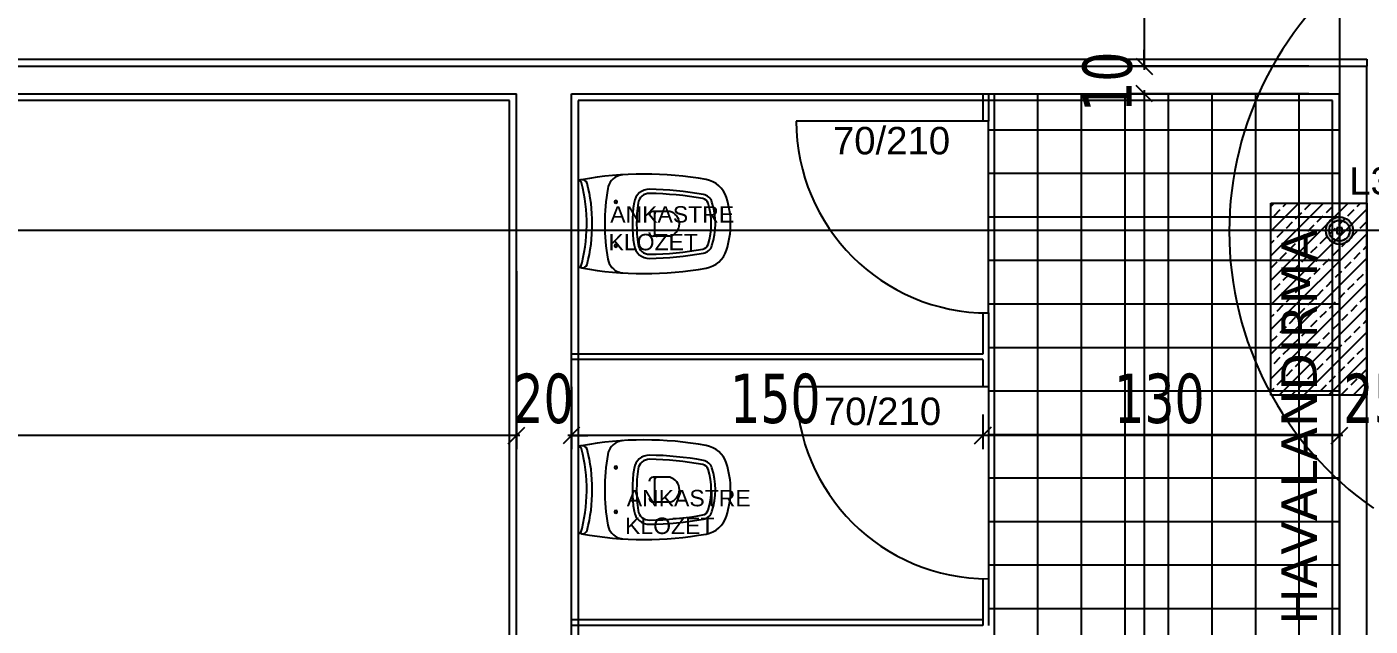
# Model space of a CAD drawing. Header units: millimetres. Extents: x 43168.9 to 43194.6, y -25545.1 to -25543.4.
# Drawn here: x 43172.8132 to 43172.9111, y -25543.9388 to -25543.895 of the extents above; entities that cross this region are included whole.
import ezdxf
from ezdxf.enums import TextEntityAlignment as Align

# ---------------------------------------------------------------- set-up
doc = ezdxf.new("R2010")
doc.units = ezdxf.units.MM
doc.header["$LTSCALE"] = 200
doc.linetypes.add('DASHDOT2', pattern=[0.5, 0.25, -0.125, 0, -0.125])
for name, color, linetype in [('ahsap-mal_sgh', 44, 'Continuous'), ('aks_sgh', 5, 'DASHDOT2'), ('duv_sgh', 4, 'Continuous'), ('kolon-b.a_sgh', 6, 'Continuous'), ('olcuic_sgh', 183, 'Continuous'), ('poz_sgh', 12, 'Continuous'), ('siva_sgh', 145, 'Continuous'), ('tarama-betonarme_sgh', 223, 'Continuous'), ('tarama-zemin_sgh', 197, 'Continuous'), ('yazi-genel_sgh', 7, 'Continuous'), ('yazi-merdi_sgh', 9, 'Continuous')]:
    doc.layers.add(name, color=color, linetype=linetype)
doc.styles.add('1-200', font='arial.ttf', dxfattribs={"height": 60})
doc.styles.add('dim', font='VERDANA.TTF', dxfattribs={"width": 0.7})
doc.styles.add('text1', font='VERDANA.TTF')
doc.styles.add('text2', font='arial.ttf')

msp = doc.modelspace()

# ---------------------------------------------------------------- hatches: boundary and pattern name
h = msp.add_hatch(color=256)
edge = h.paths.add_edge_path()
edge.add_arc((43172.90887904171, -25543.90991015457), 0.001, 0, 360)
edge = h.paths.add_edge_path(flags=16)
edge.add_arc((43172.90887904171, -25543.90991015457), 0.00075, 0, 360)

# ---------------------------------------------------------------- linework, layer by layer
at = {"color": 0, "linetype": 'ByBlock', "lineweight": -2}
for p, q in [((43172.89405010949, -25543.89731939969), (43172.8952501095, -25543.89851939969)), ((43172.89405010949, -25543.89731939969), (43172.8952501095, -25543.89851939969)), ((43172.8952501095, -25543.90051939969), (43172.89405010949, -25543.89931939969)), ((43172.8952501095, -25543.90051939969), (43172.89405010949, -25543.89931939969)), ((43172.9090790417, -25543.90971015457), (43172.90867904171, -25543.90971015457)), ((43172.90867904171, -25543.90971015457), (43172.90867904171, -25543.91011015457)), ((43172.90867904171, -25543.91011015457), (43172.9090790417, -25543.91011015457)), ((43172.90894975238, -25543.90983944389), (43172.90880833103, -25543.90998086525)), ((43172.90894975238, -25543.90998086525), (43172.90880833103, -25543.90983944389)), ((43172.9090790417, -25543.91011015457), (43172.9090790417, -25543.90971015457)), ((43172.8482790417, -25543.9254588377), (43172.8494790417, -25543.9242588377)), ((43172.8482790417, -25543.9254588377), (43172.8494790417, -25543.9242588377)), ((43172.8534790417, -25543.9242588377), (43172.8522790417, -25543.9254588377)), ((43172.8534790417, -25543.9242588377), (43172.8522790417, -25543.9254588377)), ((43172.8834790417, -25543.9242588377), (43172.8822790417, -25543.9254588377)), ((43172.8822790417, -25543.9254588377), (43172.8834790417, -25543.9242588377)), ((43172.9082790417, -25543.9254588377), (43172.90947904171, -25543.9242588377)), ((43172.9082790417, -25543.9254588377), (43172.90947904171, -25543.9242588377))]:
    msp.add_line(p, q, dxfattribs=at)
at = {"color": 0, "linetype": 'Continuous'}
for p, q in [((43172.85337904171, -25543.906253073), (43172.85337904171, -25543.91258572637)), ((43172.8600529617, -25543.908508533), (43172.8588433617, -25543.908508533)), ((43172.85894416171, -25543.908508533), (43172.85894416171, -25543.91032293301)), ((43172.8600529617, -25543.91032293301), (43172.8588433617, -25543.91032293301)), ((43172.85337904171, -25543.92565307301), (43172.85337904171, -25543.93198572637)), ((43172.8600529617, -25543.92790853301), (43172.8588433617, -25543.92790853301)), ((43172.85894416171, -25543.92790853301), (43172.85894416171, -25543.929722933)), ((43172.8600529617, -25543.929722933), (43172.8588433617, -25543.929722933))]:
    msp.add_line(p, q, dxfattribs=at)
at = {"color": 0, "linetype": 'Continuous', "lineweight": -2}
for radius in [0.001, 0.00075]:
    msp.add_circle((43172.90887904171, -25543.90991015457), radius, dxfattribs=at)
msp.add_arc((43172.92548301051, -25543.90997501138), 0.02463996808133651, 124.999999877993, 235.000000122007)
at = {"color": 0, "linetype": 'Continuous'}
for centre, radius, start, end in [((43172.85414141943, -25543.90929241322), 0.003133497843446896, 99.44328543326012, 104.0813472852869), ((43172.85337904171, -25543.90649499301), 0.00024192, 14.9799574775864, 90), ((43172.8424633617, -25543.909415733), 0.0115416, 343.9011990773199, 14.9799574775864), ((43172.85368948171, -25543.90653839301), 0.0003427200000000001, 14.88803386655971, 100.4550887592363), ((43172.8582083217, -25543.93102693301), 0.02524468, 79.73889383134453, 100.4550887592363), ((43172.8428665617, -25543.909415733), 0.0115416, 345.1119661334403, 14.88803386655971), ((43172.85672624171, -25543.907044993), 0.0012096, 107.8230572163464, 170.2937211705449), ((43172.85684476171, -25543.907413573), 0.00159678, 97.88293826158487, 107.8230572163464), ((43172.8623641017, -25543.908070573), 0.0019152, 17.65117063173756, 79.73889383134453), ((43172.8705865617, -25543.909415733), 0.0152712, 170.2937211705449, 189.7147820364132), ((43172.8585629617, -25543.90802273301), 0.00112896, 89.11678871460181, 171.57212782641), ((43172.8585629617, -25543.90802273301), 0.00082656, 89.11678871460181, 171.57212782641), ((43172.8582083217, -25543.93102693301), 0.02383348, 79.73889383134453, 89.11678871460181), ((43172.8582083217, -25543.93102693301), 0.02413588000000001, 79.73889383134453, 89.11678871460181), ((43172.8623641017, -25543.908070573), 0.000504, 17.65117063173756, 79.73889383134453), ((43172.8623641017, -25543.908070573), 0.0008064000000000001, 17.65117063173756, 79.73889383134453), ((43172.8581367017, -25543.909415733), 0.006351460000000001, 342.3488293682625, 17.65117063173756), ((43172.8561217617, -25543.907802933), 0.000105, 90, 270), ((43172.8561217617, -25543.907802933), 0.000105, 270, 90), ((43172.86796470171, -25543.909415733), 0.01063334, 171.57212782641, 188.42787217359), ((43172.86796470171, -25543.909415733), 0.01033094, 171.57212782641, 188.42787217359), ((43172.8588433617, -25543.908810933), 0.0003024, 90, 180), ((43172.85914576171, -25543.908710133), 0.0002016, 90, 180), ((43172.8598225617, -25543.909415733), 0.000936, 284.2500339163808, 75.74996608361924), ((43172.8581367017, -25543.909415733), 0.00494026, 342.3488293682625, 17.65117063173756), ((43172.8581367017, -25543.909415733), 0.005242660000000001, 342.3488293682625, 17.65117063173756), ((43172.8588433617, -25543.91002053301), 0.0003024, 180, 270), ((43172.85914576171, -25543.91012133301), 0.0002016, 180, 270), ((43172.8561217617, -25543.911025433), 0.000105, 90, 270), ((43172.8561217617, -25543.911025433), 0.000105, 270, 90), ((43172.8585629617, -25543.91080873301), 0.00112896, 188.42787217359, 270.8832112853982), ((43172.8585629617, -25543.91080873301), 0.00082656, 188.42787217359, 270.8832112853982), ((43172.8582083217, -25543.88780455301), 0.02383348, 270.8832112853982, 280.2611061686555), ((43172.8582083217, -25543.88780455301), 0.02413588000000001, 270.8832112853982, 280.2611061686555), ((43172.8623641017, -25543.910760913), 0.000504, 280.2611061686555, 342.3488293682625), ((43172.8623641017, -25543.910760913), 0.0008064000000000001, 280.2611061686555, 342.3488293682625), ((43172.8623641017, -25543.910760913), 0.0019152, 280.2611061686555, 342.3488293682625), ((43172.8534031617, -25543.91237963301), 0.0002074999999995732, 263.3247934481943, 343.1112818752727), ((43172.85368948171, -25543.912293073), 0.0003427200000000001, 259.5449112407637, 345.1119661334403), ((43172.85672660171, -25543.91178855301), 0.0012096, 189.7147820364132, 253.5794592281668), ((43172.85213285849, -25543.9202733134), 0.007787937268195099, 78.93676988363478, 80.7922601701281), ((43172.8582083217, -25543.88780455301), 0.02524468, 259.5449112407637, 280.2611061686555), ((43172.85682574171, -25543.91145211301), 0.00156034, 253.5794592281668, 262.6360429942167), ((43172.8582083217, -25543.95042693301), 0.02524468, 79.73889383134453, 100.4550887592363), ((43172.85672624171, -25543.92644499301), 0.0012096, 107.8230572163464, 170.2937211705449), ((43172.85684476171, -25543.92681357301), 0.00159678, 97.88293826158487, 107.8230572163464), ((43172.85414141943, -25543.92869241322), 0.003133497843446896, 99.44328543326012, 104.0813472852869), ((43172.85337904171, -25543.925894993), 0.00024192, 14.9799574775864, 90), ((43172.8424633617, -25543.928815733), 0.0115416, 343.9011990773199, 14.9799574775864), ((43172.85368948171, -25543.925938393), 0.0003427200000000001, 14.88803386655971, 100.4550887592363), ((43172.8428665617, -25543.928815733), 0.0115416, 345.1119661334403, 14.88803386655971), ((43172.8705865617, -25543.928815733), 0.0152712, 170.2937211705449, 189.7147820364132), ((43172.8623641017, -25543.92747057301), 0.0019152, 17.65117063173756, 79.73889383134453), ((43172.8561217617, -25543.92720293301), 0.000105, 90, 270), ((43172.8561217617, -25543.92720293301), 0.000105, 270, 90), ((43172.86796470171, -25543.928815733), 0.01063334, 171.57212782641, 188.42787217359), ((43172.8585629617, -25543.92742273301), 0.00112896, 89.11678871460181, 171.57212782641), ((43172.8585629617, -25543.92742273301), 0.00082656, 89.11678871460181, 171.57212782641), ((43172.8582083217, -25543.95042693301), 0.02383348, 79.73889383134453, 89.11678871460181), ((43172.8582083217, -25543.95042693301), 0.02413588000000001, 79.73889383134453, 89.11678871460181), ((43172.8623641017, -25543.92747057301), 0.000504, 17.65117063173756, 79.73889383134453), ((43172.8623641017, -25543.92747057301), 0.0008064000000000001, 17.65117063173756, 79.73889383134453), ((43172.8581367017, -25543.928815733), 0.005242660000000001, 342.3488293682625, 17.65117063173756), ((43172.8581367017, -25543.928815733), 0.006351460000000001, 342.3488293682625, 17.65117063173756), ((43172.86796470171, -25543.928815733), 0.01033094, 171.57212782641, 188.42787217359), ((43172.8588433617, -25543.92821093301), 0.0003024, 90, 180), ((43172.85914576171, -25543.92811013301), 0.0002016, 90, 180), ((43172.8598225617, -25543.928815733), 0.000936, 284.2500339163808, 75.74996608361924), ((43172.8581367017, -25543.928815733), 0.00494026, 342.3488293682625, 17.65117063173756), ((43172.8588433617, -25543.929420533), 0.0003024, 180, 270), ((43172.85914576171, -25543.929521333), 0.0002016, 180, 270), ((43172.8561217617, -25543.93042543301), 0.000105, 90, 270), ((43172.8561217617, -25543.93042543301), 0.000105, 270, 90), ((43172.8585629617, -25543.93020873301), 0.00112896, 188.42787217359, 270.8832112853982), ((43172.8585629617, -25543.93020873301), 0.00082656, 188.42787217359, 270.8832112853982), ((43172.8582083217, -25543.907204553), 0.02383348, 270.8832112853982, 280.2611061686555), ((43172.8582083217, -25543.907204553), 0.02413588000000001, 270.8832112853982, 280.2611061686555), ((43172.8623641017, -25543.93016091301), 0.000504, 280.2611061686555, 342.3488293682625), ((43172.8623641017, -25543.93016091301), 0.0008064000000000001, 280.2611061686555, 342.3488293682625), ((43172.8623641017, -25543.93016091301), 0.0019152, 280.2611061686555, 342.3488293682625), ((43172.8534031617, -25543.93177963301), 0.0002074999999995732, 263.3247934481943, 343.1112818752727), ((43172.85213285849, -25543.9396733134), 0.007787937268195099, 78.93676988363478, 80.7922601701281), ((43172.85368948171, -25543.93169307301), 0.0003427200000000001, 259.5449112407637, 345.1119661334403), ((43172.8582083217, -25543.907204553), 0.02524468, 259.5449112407637, 280.2611061686555), ((43172.85672660171, -25543.931188553), 0.0012096, 189.7147820364132, 253.5794592281668), ((43172.85682574171, -25543.930852113), 0.00156034, 253.5794592281668, 262.6360429942167)]:
    msp.add_arc(centre, radius, start, end, dxfattribs=at)
at = {"layer": 'ahsap-mal_sgh'}
for p, q in [((43172.8828790417, -25543.89991939969), (43172.8828790417, -25543.90191939969)), ((43172.88327904171, -25543.89991939969), (43172.88327904171, -25543.90191939969)), ((43172.88327904171, -25543.90191939969), (43172.8692790417, -25543.90191939969)), ((43172.8828790417, -25543.91591368424), (43172.8828790417, -25543.91891939969)), ((43172.88327904171, -25543.91591939969), (43172.88327904171, -25543.91931939969)), ((43172.8828790417, -25543.91891939969), (43172.8528790417, -25543.91891939969)), ((43172.8828790417, -25543.91931939969), (43172.8528790417, -25543.91931939969)), ((43172.8828790417, -25543.91931939969), (43172.8828790417, -25543.92131939969)), ((43172.88327904171, -25543.91931939969), (43172.88327904171, -25543.92131939969)), ((43172.88327904171, -25543.92131939969), (43172.8692790417, -25543.92131939969)), ((43172.8828790417, -25543.93531368424), (43172.8828790417, -25543.93871939969)), ((43172.88327904171, -25543.93531939969), (43172.88327904171, -25543.93871939969)), ((43172.8828790417, -25543.93831939969), (43172.8528790417, -25543.93831939969)), ((43172.8828790417, -25543.93871939969), (43172.8528790417, -25543.93871939969))]:
    msp.add_line(p, q, dxfattribs=at)
for centre in [(43172.88327904171, -25543.90191939969), (43172.88327904171, -25543.92131939969)]:
    msp.add_arc(centre, 0.014, 180, 270, dxfattribs=at)
at = {"layer": 'aks_sgh'}
for p, q in [((43172.90887904171, -25543.74091939969), (43172.90887904171, -25544.60991939969)), ((43173.44687959124, -25543.90991015457), (43172.64487849217, -25543.90991015457))]:
    msp.add_line(p, q, dxfattribs=at)
at = {"layer": 'duv_sgh'}
for p, q in [((43172.7258790417, -25543.89791939969), (43172.9108790417, -25543.89791939969)), ((43172.9108790417, -25543.96591939969), (43172.9108790417, -25543.89791939969)), ((43172.72887904171, -25543.89991939969), (43172.8488790417, -25543.89991939969)), ((43172.8488790417, -25544.01291939969), (43172.8488790417, -25543.89991939969)), ((43172.8528790417, -25543.89991939969), (43172.90887904171, -25543.89991939969)), ((43172.8528790417, -25544.00391939969), (43172.8528790417, -25543.89991939969)), ((43172.90887904171, -25543.96591939969), (43172.90887904171, -25543.89991939969))]:
    msp.add_line(p, q, dxfattribs=at)
at = {"layer": 'kolon-b.a_sgh'}
for p, q in [((43172.9038790417, -25543.90791015457), (43172.9108790417, -25543.90791015457)), ((43172.9038790417, -25543.92191015457), (43172.9038790417, -25543.90791015457)), ((43172.9108790417, -25543.90791015457), (43172.9108790417, -25543.92191015457)), ((43172.9108790417, -25543.92191015457), (43172.9038790417, -25543.92191015457))]:
    msp.add_line(p, q, dxfattribs=at)
at = {"layer": 'olcuic_sgh'}
for p, q in [((43172.89465010949, -25543.83966939969), (43172.89465010949, -25543.89816939969)), ((43172.89465010949, -25543.89791939969), (43172.89465010949, -25543.89671939969)), ((43172.90665010949, -25543.89791939969), (43172.89365010949, -25543.89791939969)), ((43172.90665010949, -25543.89791939969), (43172.89365010949, -25543.89791939969)), ((43172.89465010949, -25543.89966939969), (43172.89465010949, -25544.00416939969)), ((43172.90665010949, -25543.89991939969), (43172.89365010949, -25543.89991939969)), ((43172.90665010949, -25543.89991939969), (43172.89365010949, -25543.89991939969)), ((43172.89465010949, -25543.89991939969), (43172.89465010949, -25543.90111939969)), ((43172.8488790417, -25543.9128588377), (43172.8488790417, -25543.9258588377)), ((43172.8488790417, -25543.9128588377), (43172.8488790417, -25543.9258588377)), ((43172.8528790417, -25543.92131939969), (43172.8528790417, -25543.9258588377)), ((43172.8528790417, -25543.92131939969), (43172.8528790417, -25543.9258588377)), ((43172.8828790417, -25543.92331939969), (43172.8828790417, -25543.9258588377)), ((43172.8828790417, -25543.92331939969), (43172.8828790417, -25543.9258588377)), ((43172.90887904171, -25543.93091939969), (43172.90887904171, -25543.9238588377)), ((43172.90887904171, -25543.93091939969), (43172.90887904171, -25543.9238588377)), ((43172.84912904171, -25543.9248588377), (43172.7286290417, -25543.9248588377)), ((43172.8488790417, -25543.9248588377), (43172.8476790417, -25543.9248588377)), ((43172.88312904171, -25543.9248588377), (43172.85262904171, -25543.9248588377)), ((43172.8528790417, -25543.9248588377), (43172.8540790417, -25543.9248588377)), ((43172.90912904171, -25543.9248588377), (43172.88262904171, -25543.9248588377)), ((43172.90887904171, -25543.9248588377), (43172.9076790417, -25543.9248588377))]:
    msp.add_line(p, q, dxfattribs=at)
at = {"layer": 'siva_sgh'}
for p, q in [((43172.7192840417, -25543.89740939969), (43172.9108790417, -25543.89740939969)), ((43172.9108790417, -25543.89740939969), (43172.9108790417, -25543.89790939969)), ((43172.8483790417, -25543.90041939969), (43172.7293790417, -25543.90041939969)), ((43172.8483790417, -25543.90091939969), (43172.8483790417, -25543.90041939969)), ((43172.90837904171, -25543.90041939969), (43172.85337904171, -25543.90041939969)), ((43172.85337904171, -25543.90041939969), (43172.85337904171, -25544.00341939969)), ((43172.90837904171, -25543.96541939969), (43172.90837904171, -25543.90041939969)), ((43172.90887904171, -25543.89991939969), (43172.90887904171, -25543.90041939969)), ((43172.8483790417, -25544.01291939969), (43172.8483790417, -25543.90091939969))]:
    msp.add_line(p, q, dxfattribs=at)
at = {"layer": 'tarama-betonarme_sgh'}
for p, q in [((43172.9038790417, -25543.90815162782), (43172.90412051496, -25543.90791015457)), ((43172.9038790417, -25543.90994767905), (43172.90591656618, -25543.90791015457)), ((43172.9038790417, -25543.91174373027), (43172.90771261741, -25543.90791015457)), ((43172.9038790417, -25543.9135397815), (43172.90950866863, -25543.90791015457)), ((43172.9038790417, -25543.91533583272), (43172.9108790417, -25543.90833583272)), ((43172.90410826987, -25543.90882042566), (43172.90455728267, -25543.90837141285)), ((43172.90478178908, -25543.90814690645), (43172.90501854096, -25543.90791015457)), ((43172.90567981469, -25543.90904493206), (43172.9061288275, -25543.90859591926)), ((43172.9063533339, -25543.90837141285), (43172.9068023467, -25543.90792240005)), ((43172.90792487872, -25543.90859591926), (43172.90837389153, -25543.90814690645)), ((43172.90859839793, -25543.90792240005), (43172.9086106434, -25543.90791015457)), ((43172.90949642354, -25543.90882042566), (43172.90994543635, -25543.90837141285)), ((43172.91016994275, -25543.90814690645), (43172.91040669463, -25543.90791015457)), ((43172.9038790417, -25543.90904965382), (43172.90388376347, -25543.90904493206)), ((43172.90500629548, -25543.90971845127), (43172.90545530829, -25543.90926943846)), ((43172.9065778403, -25543.90994295767), (43172.90702685311, -25543.90949394487)), ((43172.90725135951, -25543.90926943846), (43172.90770037231, -25543.90882042566)), ((43172.90882290433, -25543.90949394487), (43172.90927191714, -25543.90904493206)), ((43172.91039444915, -25543.90971845127), (43172.91084346196, -25543.90926943846)), ((43172.9038790417, -25543.91713188394), (43172.9108790417, -25543.91013188395)), ((43172.90433277627, -25543.91039197048), (43172.90478178908, -25543.90994295767)), ((43172.90590432109, -25543.91061647688), (43172.9063533339, -25543.91016746408)), ((43172.90747586591, -25543.91084098328), (43172.90792487872, -25543.91039197048)), ((43172.90814938513, -25543.91016746408), (43172.90859839793, -25543.90971845127)), ((43172.90972092994, -25543.91039197048), (43172.91016994275, -25543.90994295767)), ((43172.9038790417, -25543.91084570505), (43172.90410826987, -25543.91061647688)), ((43172.90455728267, -25543.9119635153), (43172.90500629548, -25543.9115145025)), ((43172.90523080189, -25543.91128999609), (43172.90567981469, -25543.91084098328)), ((43172.9068023467, -25543.9115145025), (43172.90725135951, -25543.91106548969)), ((43172.90837389153, -25543.9117390089), (43172.90882290433, -25543.91128999609)), ((43172.90904741074, -25543.91106548969), (43172.90949642354, -25543.91061647688)), ((43172.90994543635, -25543.9119635153), (43172.91039444915, -25543.9115145025)), ((43172.91061895556, -25543.91128999609), (43172.9108790417, -25543.91102990994)), ((43172.9038790417, -25543.91892793517), (43172.9108790417, -25543.91192793517)), ((43172.90388376347, -25543.91263703451), (43172.90433277627, -25543.9121880217)), ((43172.90545530829, -25543.91286154091), (43172.90590432109, -25543.91241252811)), ((43172.9061288275, -25543.9121880217), (43172.9065778403, -25543.9117390089)), ((43172.90770037231, -25543.91241252811), (43172.90814938513, -25543.9119635153)), ((43172.90927191714, -25543.91263703451), (43172.90972092994, -25543.9121880217)), ((43172.90478178908, -25543.91353506012), (43172.90523080189, -25543.91308604732)), ((43172.9063533339, -25543.91375956653), (43172.9068023467, -25543.91331055372)), ((43172.90702685311, -25543.91308604732), (43172.90747586591, -25543.91263703451)), ((43172.90792487872, -25543.91398407293), (43172.90837389153, -25543.91353506012)), ((43172.90859839793, -25543.91331055372), (43172.90904741074, -25543.91286154091)), ((43172.91016994275, -25543.91353506012), (43172.91061895556, -25543.91308604732)), ((43172.91084346196, -25543.91286154091), (43172.9108790417, -25543.91282596117)), ((43172.9038790417, -25543.92072398639), (43172.9108790417, -25543.91372398639)), ((43172.9038790417, -25543.9144378075), (43172.90388376347, -25543.91443308573)), ((43172.90410826987, -25543.91420857933), (43172.90455728267, -25543.91375956653)), ((43172.90567981469, -25543.91443308573), (43172.9061288275, -25543.91398407293)), ((43172.90725135951, -25543.91465759214), (43172.90770037231, -25543.91420857933)), ((43172.90882290433, -25543.91488209854), (43172.90927191714, -25543.91443308573)), ((43172.90949642354, -25543.91420857933), (43172.90994543635, -25543.91375956653)), ((43172.90433277627, -25543.91578012415), (43172.90478178908, -25543.91533111135)), ((43172.90500629548, -25543.91510660495), (43172.90545530829, -25543.91465759214)), ((43172.9065778403, -25543.91533111135), (43172.90702685311, -25543.91488209854)), ((43172.90814938513, -25543.91555561775), (43172.90859839793, -25543.91510660495)), ((43172.90972092994, -25543.91578012415), (43172.91016994275, -25543.91533111135)), ((43172.91039444915, -25543.91510660495), (43172.91084346196, -25543.91465759214)), ((43172.9038790417, -25543.91623385872), (43172.90410826987, -25543.91600463056)), ((43172.90448892475, -25543.92191015457), (43172.9108790417, -25543.91552003762)), ((43172.90523080189, -25543.91667814977), (43172.90567981469, -25543.91622913696)), ((43172.90590432109, -25543.91600463056), (43172.9063533339, -25543.91555561775)), ((43172.9068023467, -25543.91690265617), (43172.90725135951, -25543.91645364336)), ((43172.90747586591, -25543.91622913696), (43172.90792487872, -25543.91578012415)), ((43172.90904741074, -25543.91645364336), (43172.90949642354, -25543.91600463056)), ((43172.91061895556, -25543.91667814977), (43172.9108790417, -25543.91641806362)), ((43172.90455728267, -25543.91735166897), (43172.90500629548, -25543.91690265617)), ((43172.9061288275, -25543.91757617538), (43172.9065778403, -25543.91712716257)), ((43172.90628497597, -25543.92191015457), (43172.9108790417, -25543.91731608884)), ((43172.90770037231, -25543.91780068178), (43172.90814938513, -25543.91735166897)), ((43172.90837389153, -25543.91712716257), (43172.90882290433, -25543.91667814977)), ((43172.90994543635, -25543.91735166897), (43172.91039444915, -25543.91690265617)), ((43172.90388376347, -25543.91802518818), (43172.90433277627, -25543.91757617538)), ((43172.90545530829, -25543.91824969459), (43172.90590432109, -25543.91780068178)), ((43172.90702685311, -25543.91847420099), (43172.90747586591, -25543.91802518818)), ((43172.90859839793, -25543.91869870739), (43172.90904741074, -25543.91824969459)), ((43172.90927191714, -25543.91802518818), (43172.90972092994, -25543.91757617538)), ((43172.91084346196, -25543.91824969459), (43172.9108790417, -25543.91821411484)), ((43172.90410826987, -25543.91959673301), (43172.90455728267, -25543.9191477202)), ((43172.90478178908, -25543.91892321379), (43172.90523080189, -25543.91847420099)), ((43172.90567981469, -25543.91982123941), (43172.9061288275, -25543.9193722266)), ((43172.9063533339, -25543.9191477202), (43172.9068023467, -25543.91869870739)), ((43172.90792487872, -25543.9193722266), (43172.90837389153, -25543.91892321379)), ((43172.9080810272, -25543.92191015457), (43172.9108790417, -25543.91911214007)), ((43172.90949642354, -25543.91959673301), (43172.90994543635, -25543.9191477202)), ((43172.91016994275, -25543.91892321379), (43172.91061895556, -25543.91847420099)), ((43172.9038790417, -25543.91982596117), (43172.90388376347, -25543.91982123941)), ((43172.90500629548, -25543.92049475861), (43172.90545530829, -25543.92004574581)), ((43172.9065778403, -25543.92071926502), (43172.90702685311, -25543.92027025221)), ((43172.90725135951, -25543.92004574581), (43172.90770037231, -25543.91959673301)), ((43172.90882290433, -25543.92027025221), (43172.90927191714, -25543.91982123941)), ((43172.91039444915, -25543.92049475861), (43172.91084346196, -25543.92004574581)), ((43172.90433277627, -25543.92116827783), (43172.90478178908, -25543.92071926502)), ((43172.90590432109, -25543.92139278423), (43172.9063533339, -25543.92094377142)), ((43172.90747586591, -25543.92161729063), (43172.90792487872, -25543.92116827783)), ((43172.90814938513, -25543.92094377142), (43172.90859839793, -25543.92049475861)), ((43172.90972092994, -25543.92116827783), (43172.91016994275, -25543.92071926502)), ((43172.90987707843, -25543.92191015457), (43172.9108790417, -25543.92090819129)), ((43172.9038790417, -25543.92162201239), (43172.90410826987, -25543.92139278423)), ((43172.90538695075, -25543.92191015457), (43172.90567981469, -25543.92161729063)), ((43172.90718300197, -25543.92191015457), (43172.90725135951, -25543.92184179703)), ((43172.90904741074, -25543.92184179703), (43172.90949642354, -25543.92139278423)), ((43172.91077510442, -25543.92191015457), (43172.9108790417, -25543.92180621729))]:
    msp.add_line(p, q, dxfattribs=at)
at = {"layer": 'tarama-zemin_sgh'}
for p, q in [((43172.88372499902, -25544.00391939969), (43172.88372499902, -25543.89991939969)), ((43172.88689999903, -25544.00391939969), (43172.88689999903, -25543.89991939969)), ((43172.89007499903, -25544.00391939969), (43172.89007499903, -25543.89991939969)), ((43172.89324999903, -25544.00391939969), (43172.89324999903, -25543.89991939969)), ((43172.89642499902, -25544.00391939969), (43172.89642499902, -25543.89991939969)), ((43172.89959999903, -25544.00391939969), (43172.89959999903, -25543.89991939969)), ((43172.90277499903, -25544.00391939969), (43172.90277499903, -25543.89991939969)), ((43172.90594999903, -25544.00391939969), (43172.90594999903, -25543.89991939969)), ((43172.88327904171, -25543.91591939969), (43172.88327904171, -25543.90191939969)), ((43172.90887904171, -25543.90257500002), (43172.88327904171, -25543.90257500002)), ((43172.90887904171, -25543.90575000002), (43172.88327904171, -25543.90575000002)), ((43172.90887904171, -25543.90892500002), (43172.88327904171, -25543.90892500002)), ((43172.90887904171, -25543.91210000002), (43172.88327904171, -25543.91210000002)), ((43172.90887904171, -25543.91527500002), (43172.88327904171, -25543.91527500002)), ((43172.90887904171, -25543.91845000002), (43172.88327904171, -25543.91845000002)), ((43172.88327904171, -25543.92131939969), (43172.88327904171, -25543.93531939969)), ((43172.90887904171, -25543.92162500002), (43172.88327904171, -25543.92162500002)), ((43172.90887904171, -25543.92480000002), (43172.88327904171, -25543.92480000002)), ((43172.90887904171, -25543.92797500002), (43172.88327904171, -25543.92797500002)), ((43172.90887904171, -25543.93115000002), (43172.88327904171, -25543.93115000002)), ((43172.90887904171, -25543.93432500002), (43172.88327904171, -25543.93432500002)), ((43172.90887904171, -25543.93750000002), (43172.88327904171, -25543.93750000002))]:
    msp.add_line(p, q, dxfattribs=at)

# ---------------------------------------------------------------- texts
at = {"layer": 'aks_sgh', "style": '1-200'}
msp.add_text('L3', height=0.002, rotation=5.211020732175437e-06, dxfattribs=at).set_placement((43172.90958817506, -25543.90728404983))
at = {"layer": 'olcuic_sgh', "color": 2, "style": 'dim', "width": 0.7}
msp.add_text('10', height=0.0036, rotation=90, dxfattribs=at).set_placement((43172.89373889392, -25543.90124392622))
for s, p in [('20', (43172.84865352122, -25543.92394641325)), ('150', (43172.86445275561, -25543.92394762212)), ('130', (43172.89245275561, -25543.92394641325)), ('25', (43172.90916198328, -25543.92394641325))]:
    msp.add_text(s, height=0.0036, dxfattribs=at).set_placement(p)
at = {"layer": 'poz_sgh', "style": 'text2'}
for p in [(43172.87622058153, -25543.9043430622), (43172.87556374675, -25543.92409276045)]:
    msp.add_text('70/210', height=0.002, dxfattribs=at).set_placement(p, align=Align.CENTER)
at = {"layer": 'yazi-genel_sgh', "style": 'text2'}
for s, p in [('ANKASTRE ', (43172.85571531839, -25543.90932525038)), ('KLOZET', (43172.85559007964, -25543.9113461235)), ('ANKASTRE ', (43172.85691802409, -25543.93002596493)), ('KLOZET', (43172.85679278534, -25543.93204683805))]:
    msp.add_text(s, height=0.0012, dxfattribs=at).set_placement(p)
at = {"layer": 'yazi-merdi_sgh', "style": 'text1'}
msp.add_text('MEKANIK HAVALANDIRMA', height=0.0026, rotation=90, dxfattribs=at).set_placement((43172.90723467933, -25543.90979149844), align=Align.RIGHT)

doc.saveas('drawing.dxf')
